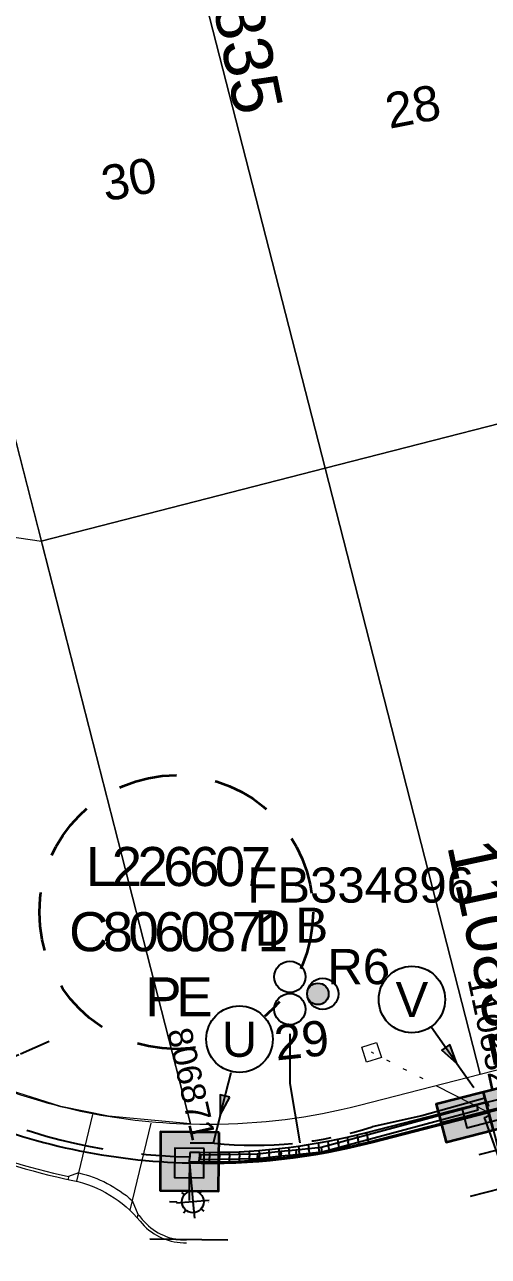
# Model space of a CAD drawing. Header units: metres. Extents: x 307635 to 308805, y 6256169 to 6257356.
# Drawn here: x 308222.3 to 308246, y 6256682.8 to 6256745.8 of the extents above; entities that cross this region are included whole.
import ezdxf
from ezdxf.enums import TextEntityAlignment as Align

# ---------------------------------------------------------------- set-up
doc = ezdxf.new("R2010")
doc.units = ezdxf.units.M
for name, pattern in [('Cable Exist UG', [7, 4, -1, 1, -1]), ('Dash', [5, 3, -2]), ('IE Trench LV', [6, 4, -2]), ('PHANTOM', [6.15, 3, -0.75, 0.3, -0.75, 0.3, -0.75, 0.3]), ('PHANTOMX2', [6.6, 3, -0.75, 0.2, -0.75, 0.2, -0.75, 0.2, -0.75])]:
    doc.linetypes.add(name, pattern=pattern)
doc.layers.get('0').update_dxf_attribs({"color": 6})
doc.layers.get('Defpoints').update_dxf_attribs({"color": 250})
doc.layers.add('_User Miscellaneous10', color=252, linetype='Continuous', lineweight=13, transparency=0.5)
for name, color, linetype, lineweight in [('_User_LV_Exist', 5, 'Continuous', 35), ('Cadastre Developer_SP_NEW', 92, 'Continuous', 15), ('Cadastre Land Parcels_SP_EXT', 118, 'Continuous', 15), ('Mains_LV_SL_EXT', 135, 'Continuous', 25), ('Services_SP_EXT', 42, 'PHANTOMX2', 20)]:
    doc.layers.add(name, color=color, linetype=linetype, lineweight=lineweight)
for name, color, linetype in [('Duct_SP_EXT', 30, 'Continuous'), ('Equip_SP_SL_EXT', 7, 'Continuous'), ('Mains_LV_New_T84', 2, 'Cable x'), ('Notes_SP_NEW', 51, 'Continuous'), ('Services_SP_NEW_UG', 2, 'Continuous'), ('SupportsUG_SP_LV_EXT', 7, 'Continuous'), ('SupportsUG_SP_LV_SL_EXT', 7, 'Continuous'), ('Trench_SP_NEW', 2, 'Continuous'), ('UG_Details_SP_MISC', 7, 'Continuous')]:
    doc.layers.add(name, color=color, linetype=linetype)
doc.styles.add('COLUMN_LABEL', font='arial.ttf', dxfattribs={"height": 2})
doc.styles.add('iecARIAL', font='arial.ttf', dxfattribs={"height": 2})
doc.styles.add('POLE_LABEL', font='arial.ttf', dxfattribs={"height": 2})
doc.styles.add('SL_LABEL', font='arial.ttf', dxfattribs={"height": 2})
doc.styles.get("Standard").update_dxf_attribs({"font": 'arial.ttf'})
doc.linetypes.add('Cable New UG', pattern='A,5.5,-0.01,["X",Standard,S=1.8,R=0,X=0,Y=-0.94],-1.7', length=7.21)
doc.linetypes.add('Cable x', pattern='A,4.5,-0.01,["X",Standard,S=1.25,R=0,X=0,Y=-0.65],-1.2', length=5.71)

# ---------------------------------------------------------------- blocks, each defined once
blk = doc.blocks.new('COLUMN_EXT')
blk.add_hatch(color=256).paths.add_polyline_path([(1.5, -1.5), (1.5, 1.5), (-1.5, 1.5), (-1.5, -1.5)])
blk.add_lwpolyline([(1.5, 1.5), (-1.5, 1.5), (-1.5, -1.5), (1.5, -1.5)], close=True)
at = {"layer": 'Defpoints', "flags": 128}
for points in [[(0, 0), (0, -2)], [(2, -4), (-2, -4)]]:
    blk.add_lwpolyline(points, dxfattribs=at)
at = {"flags": 9}
for tag, p in [('SUBURB', (-1.813, 1.8)), ('NOTES', (-1.813, 2)), ('STREETNAME', (-1.813, 1.6)), ('LOCATION', (-1.813, 1.4)), ('LEGEND', (-1.813, 1.2)), ('OWNED_BY', (-1.813, 0.6)), ('USAGE', (-1.813, 1)), ('STATE', (-1.813, 0.8)), ('COLUMN_TYPE', (-1.813, 0.4))]:
    blk.add_attdef(tag, text='', height=0.2, rotation=180, dxfattribs=at).set_placement(p, align=Align.MIDDLE_LEFT)
at = {"flags": 1}
blk.add_attdef('Z', (-1.813, 2.351), '', height=0.2, rotation=180, dxfattribs=at)
at = {"flags": 9}
for tag, style, p in [('STRUCTURE_PLANT_NUMBER', 'POLE_LABEL', (-1.813, -0.031)), ('STREET_CODE', 'COLUMN_LABEL', (-1.813, 0.2))]:
    blk.add_attdef(tag, text='', height=0.2, rotation=180, dxfattribs=dict(at, style=style)).set_placement(p, align=Align.MIDDLE_LEFT)
at = {"style": 'COLUMN_LABEL', "width": 0.9, "flags": 8}
blk.add_attdef('ASSET_NUM', text='', height=2, rotation=270, dxfattribs=at).set_placement((2, -4), align=Align.MIDDLE_LEFT)
blk = doc.blocks.new('PILLAR_EXT')
blk.add_hatch(color=256).paths.add_polyline_path([(2.5, -1), (2.5, 1), (-2.5, 1), (-2.5, -1)])
for p, q in [((0, -1), (0, 1)), ((2.5, 0), (-2.5, 0))]:
    blk.add_line(p, q)
at = {"ltscale": 10}
blk.add_line((-2.5, 0), (2.5, 0), dxfattribs=at)
blk.add_lwpolyline([(2.5, 1), (1.25, 1), (-1.25, 1), (-2.5, 1), (-2.5, -1), (2.5, -1)], close=True)
at = {"layer": 'Defpoints'}
for p, q in [((0, 0), (0, -2)), ((2, -4), (-2, -4))]:
    blk.add_line(p, q, dxfattribs=at)
for tag, p, flags in [('SUBURB', (0, 2), 1), ('STREETNAME', (0, 1.8), 9), ('PARENT', (0, 1.6), 9), ('NOTES', (0, 1.4), 9), ('SUPPORT_TYPE', (0, 0.6), 9), ('LOCATION', (0, 1.2), 9), ('LEGEND', (0, 1), 9), ('USAGE', (0, 0.8), 9), ('OWNED_BY', (0, 0.2), 9), ('STATE', (0, 0.4), 9)]:
    blk.add_attdef(tag, p, '', height=0.2, rotation=180, dxfattribs=dict(flags=flags))
at = {"width": 0.9, "flags": 8}
blk.add_attdef('ASSET_NUM', text='', height=2, rotation=270, dxfattribs=at).set_placement((2, -4), align=Align.MIDDLE_LEFT)
blk = doc.blocks.new('DUCT_EXT')
blk.add_circle((0, 0.8), 0.8)
at = {"flags": 1}
blk.add_attdef('Z', (0, 0), '', height=0.2, dxfattribs=at)
at = {"flags": 9}
for tag, p in [('DUCT_CODE', (0, 0)), ('XSECT_TYPE', (0, -0.2)), ('STATE', (0, -0.6)), ('FB_REFERENCE', (0, -0.4)), ('NOTES', (0, -0.8))]:
    blk.add_attdef(tag, text='', height=0.2, dxfattribs=at).set_placement(p, align=Align.MIDDLE_LEFT)
blk = doc.blocks.new('*U275')
at = {"flags": 9}
for tag, p in [('LRATECODE', (-7.4, 0)), ('LOUTREACHVOCAB', (-7.2, 0)), ('LOUTREACH', (-7, 0)), ('LANTNUMBER', (-6.6, 0)), ('LNEW', (-6.4, 0)), ('LMASTVOCAB', (-6.2, 0)), ('LMAST', (-6, 0)), ('LLAMPVOCAB', (-5.8, 0)), ('LLAMP', (-5.6, 0)), ('LEXIST', (-5.4, 0)), ('LCHARGE3PERCENT', (-5.2, 0)), ('LCHARGE3', (-5, 0)), ('LCHARGE2PERCENT', (-4.8, 0)), ('LCHARGE2', (-4.6, 0)), ('LCHARGE1PERCENT', (-4.4, 0)), ('LCHARGE1', (-4.2, 0)), ('LCATEGORY', (-4, 0)), ('LBRACKETVOCAB', (-3.8, 0)), ('LBRACKET', (-3.6, 0)), ('LKINGHEIGHT', (-3.4, 0)), ('CREPLACE', (-3.2, 0)), ('CREMOVE', (-3, 0)), ('CNUMBER', (-2.8, 0)), ('CNEW', (-2.6, 0)), ('CEXIST', (-2.4, 0)), ('USAGE', (-2.2, 0)), ('STATE', (-2, 0)), ('OWNED_BY', (-1.8, 0)), ('ORIENTATION', (-1.6, 0)), ('OPERATING_VOLTAGE', (-1.4, 0)), ('NO_PHASES', (-1.2, 0)), ('LANTERN_TYPE', (-1, 0)), ('LANTERN_PURPOSE', (-0.8, 0)), ('CONTROL_TYPE', (-0.6, 0)), ('CONSTRUCTED_VOLTAGE', (-0.4, 0))]:
    blk.add_attdef(tag, text='', height=0.001, rotation=270, dxfattribs=at).set_placement(p, align=Align.MIDDLE_LEFT)
at = {"style": 'SL_LABEL', "flags": 9}
blk.add_attdef('STREET_CODE', text='', height=0.001, rotation=270, dxfattribs=at).set_placement((0, 0), align=Align.MIDDLE_LEFT)
at = {"flags": 1}
blk.add_attdef('Z', (0, 0), '', height=0.001, rotation=270, dxfattribs=at)
at = {"width": 0.9}
blk.add_attdef('LNUMBER', text='', height=1, rotation=275.0147, dxfattribs=at).set_placement((-0.38, -7.06), align=Align.MIDDLE_LEFT)
at = {"flags": 9}
for tag, p in [('LREMOVE', (0, -7.6)), ('LREPLACE', (0, -7.8)), ('LTYPE', (0, -8)), ('LTYPEVOCAB', (0, -8.2)), ('LEGEND', (0, -8.4)), ('SUBURB', (0, -8.6)), ('STREETNAME', (0, -8.8)), ('LOCATION', (0, -9)), ('NOTES', (0, -9.2)), ('MAINTAINED_BY', (0, -9.86))]:
    blk.add_attdef(tag, text='', height=0.001, dxfattribs=at).set_placement(p, align=Align.MIDDLE_LEFT)
blk.add_attdef('OPERATED_BY', (0, -9.61), '', height=0.001, dxfattribs=at)
blk.add_wipeout([(0.5, -5.67), (-0.61, -5.13), (-1.33, -4.13), (-0.8, -3.02), (0.2, -2.3), (1.31, -2.84), (2.03, -3.84), (1.5, -4.95)])
for p, q in [((0, 0), (0.35, -3.98)), ((-0.8, -3.02), (-0.51, -3.26)), ((1.31, -2.84), (1.07, -3.12)), ((0.35, -3.98), (-1.33, -4.13)), ((-0.61, -5.13), (-0.37, -4.85)), ((2.03, -3.84), (0.35, -3.98)), ((0.35, -3.98), (0.5, -5.67)), ((1.5, -4.95), (1.21, -4.71))]:
    blk.add_line(p, q)
blk.add_circle((0.35, -3.98), 1.12)
blk = doc.blocks.new('CCP_EXT')
at = {"flags": 9}
for tag, p in [('OWNED_BY', (0, -1)), ('USAGE', (0, -1.2)), ('STATE', (0, -1.8)), ('LEGEND', (0, -1.4)), ('LIFE_SUPPORT', (0, -1.6)), ('NOTES', (0, -2))]:
    blk.add_attdef(tag, text='', height=0.2, dxfattribs=at).set_placement(p, align=Align.MIDDLE_LEFT)
blk.add_wipeout([(0, 0.566), (0.566, 0), (0, -0.566), (-0.566, 0)])
blk.add_lwpolyline([(-0.566, 0), (0, 0.566), (0.566, 0), (0, -0.566), (-0.566, 0)])
at = {"flags": 1}
blk.add_attdef('Z', (0, 0), '', height=0.2, dxfattribs=at)
at = {"flags": 9}
for tag, p in [('CCP_TYPE', (0, 0)), ('OPERATING_VOLTAGE', (0, -0.6)), ('CONSTRUCTED_VOLTAGE', (0, -0.2)), ('NO_PHASES', (0, -0.4)), ('ORIENTATION', (0, -0.8))]:
    blk.add_attdef(tag, text='', height=0.2, dxfattribs=at).set_placement(p, align=Align.MIDDLE_LEFT)
blk = doc.blocks.new('CABLE_LARGE_EXT')
h = blk.add_hatch(color=256)
edge = h.paths.add_edge_path()
edge.add_arc((0, 0.55), 0.55, 0, 360)
blk.add_circle((0, 0.55), 0.55)
at = {"flags": 1}
blk.add_attdef('Z', (0, 0), '', height=0.2, dxfattribs=at)
at = {"flags": 9}
for tag, p in [('COND_CODE', (0, 0)), ('XSECT_SIZE', (0, -0.6)), ('STATE', (0, -0.4)), ('FB_REFERENCE', (0, -0.2)), ('NOTES', (0, -0.8))]:
    blk.add_attdef(tag, text='', height=0.2, dxfattribs=at).set_placement(p, align=Align.MIDDLE_LEFT)
blk = doc.blocks.new('*U294')
h = blk.add_hatch(color=256)
h.dxf.hatch_style = 1
h.paths.add_polyline_path([(-0.495, -2.97), (-0.979, -2.847), (-0.982, -3.877)])
at = {"flags": 128}
blk.add_lwpolyline([(-0.495, -2.97), (-0.979, -2.847), (-0.982, -3.877), (-0.495, -2.97)], dxfattribs=at)
at = {"layer": 'Defpoints'}
blk.add_line((-0.982, -3.877), (-1.351, -5.332), dxfattribs=at)
blk.add_wipeout([(0, 1.75), (-0.021, 1.75), (-0.043, 1.749), (-0.064, 1.749), (-0.086, 1.748), (-0.107, 1.747), (-0.129, 1.745), (-0.15, 1.744), (-0.172, 1.742), (-0.193, 1.739), (-0.214, 1.737), (-0.236, 1.734), (-0.257, 1.731), (-0.278, 1.728), (-0.299, 1.724), (-0.32, 1.72), (-0.341, 1.716), (-0.362, 1.712), (-0.383, 1.707), (-0.404, 1.703), (-0.425, 1.698), (-0.446, 1.692), (-0.467, 1.687), (-0.487, 1.681), (-0.508, 1.675), (-0.529, 1.668), (-0.549, 1.662), (-0.569, 1.655), (-0.59, 1.648), (-0.61, 1.64), (-0.63, 1.633), (-0.65, 1.625), (-0.67, 1.617), (-0.689, 1.608), (-0.709, 1.6), (-0.729, 1.591), (-0.748, 1.582), (-0.768, 1.573), (-0.787, 1.563), (-0.806, 1.553), (-0.825, 1.543), (-0.844, 1.533), (-0.863, 1.523), (-0.881, 1.512), (-0.9, 1.501), (-0.918, 1.49), (-0.936, 1.478), (-0.954, 1.467), (-0.972, 1.455), (-0.99, 1.443), (-1.008, 1.431), (-1.025, 1.418), (-1.042, 1.406), (-1.06, 1.393), (-1.077, 1.38), (-1.094, 1.366), (-1.11, 1.353), (-1.127, 1.339), (-1.143, 1.325), (-1.159, 1.311), (-1.175, 1.297), (-1.191, 1.282), (-1.207, 1.267), (-1.222, 1.253), (-1.237, 1.237), (-1.253, 1.222), (-1.267, 1.207), (-1.282, 1.191), (-1.297, 1.175), (-1.311, 1.159), (-1.325, 1.143), (-1.339, 1.127), (-1.353, 1.11), (-1.366, 1.094), (-1.38, 1.077), (-1.393, 1.06), (-1.406, 1.042), (-1.418, 1.025), (-1.431, 1.008), (-1.443, 0.99), (-1.455, 0.972), (-1.467, 0.954), (-1.478, 0.936), (-1.49, 0.918), (-1.501, 0.9), (-1.512, 0.881), (-1.523, 0.863), (-1.533, 0.844), (-1.543, 0.825), (-1.553, 0.806), (-1.563, 0.787), (-1.573, 0.768), (-1.582, 0.748), (-1.591, 0.729), (-1.6, 0.709), (-1.608, 0.689), (-1.617, 0.67), (-1.625, 0.65), (-1.633, 0.63), (-1.64, 0.61), (-1.648, 0.59), (-1.655, 0.569), (-1.662, 0.549), (-1.668, 0.529), (-1.675, 0.508), (-1.681, 0.487), (-1.687, 0.467), (-1.692, 0.446), (-1.698, 0.425), (-1.703, 0.404), (-1.707, 0.383), (-1.712, 0.362), (-1.716, 0.341), (-1.72, 0.32), (-1.724, 0.299), (-1.728, 0.278), (-1.731, 0.257), (-1.734, 0.236), (-1.737, 0.214), (-1.739, 0.193), (-1.742, 0.172), (-1.744, 0.15), (-1.745, 0.129), (-1.747, 0.107), (-1.748, 0.086), (-1.749, 0.064), (-1.749, 0.043), (-1.75, 0.021), (-1.75, 0), (-1.75, -0.021), (-1.749, -0.043), (-1.749, -0.064), (-1.748, -0.086), (-1.747, -0.107), (-1.745, -0.129), (-1.744, -0.15), (-1.742, -0.172), (-1.739, -0.193), (-1.737, -0.214), (-1.734, -0.236), (-1.731, -0.257), (-1.728, -0.278), (-1.724, -0.299), (-1.72, -0.32), (-1.716, -0.341), (-1.712, -0.362), (-1.707, -0.383), (-1.703, -0.404), (-1.698, -0.425), (-1.692, -0.446), (-1.687, -0.467), (-1.681, -0.487), (-1.675, -0.508), (-1.668, -0.529), (-1.662, -0.549), (-1.655, -0.569), (-1.648, -0.59), (-1.64, -0.61), (-1.633, -0.63), (-1.625, -0.65), (-1.617, -0.67), (-1.608, -0.689), (-1.6, -0.709), (-1.591, -0.729), (-1.582, -0.748), (-1.573, -0.768), (-1.563, -0.787), (-1.553, -0.806), (-1.543, -0.825), (-1.533, -0.844), (-1.523, -0.863), (-1.512, -0.881), (-1.501, -0.9), (-1.49, -0.918), (-1.478, -0.936), (-1.467, -0.954), (-1.455, -0.972), (-1.443, -0.99), (-1.431, -1.008), (-1.418, -1.025), (-1.406, -1.042), (-1.393, -1.06), (-1.38, -1.077), (-1.366, -1.094), (-1.353, -1.11), (-1.339, -1.127), (-1.325, -1.143), (-1.311, -1.159), (-1.297, -1.175), (-1.282, -1.191), (-1.267, -1.207), (-1.253, -1.222), (-1.237, -1.237), (-1.222, -1.253), (-1.207, -1.267), (-1.191, -1.282), (-1.175, -1.297), (-1.159, -1.311), (-1.143, -1.325), (-1.127, -1.339), (-1.11, -1.353), (-1.094, -1.366), (-1.077, -1.38), (-1.06, -1.393), (-1.042, -1.406), (-1.025, -1.418), (-1.008, -1.431), (-0.99, -1.443), (-0.972, -1.455), (-0.954, -1.467), (-0.936, -1.478), (-0.918, -1.49), (-0.9, -1.501), (-0.881, -1.512), (-0.863, -1.523), (-0.844, -1.533), (-0.825, -1.543), (-0.806, -1.553), (-0.787, -1.563), (-0.768, -1.573), (-0.748, -1.582), (-0.729, -1.591), (-0.709, -1.6), (-0.689, -1.608), (-0.67, -1.617), (-0.65, -1.625), (-0.63, -1.633), (-0.61, -1.64), (-0.59, -1.648), (-0.569, -1.655), (-0.549, -1.662), (-0.529, -1.668), (-0.508, -1.675), (-0.487, -1.681), (-0.467, -1.687), (-0.446, -1.692), (-0.425, -1.698), (-0.404, -1.703), (-0.383, -1.707), (-0.362, -1.712), (-0.341, -1.716), (-0.32, -1.72), (-0.299, -1.724), (-0.278, -1.728), (-0.257, -1.731), (-0.236, -1.734), (-0.214, -1.737), (-0.193, -1.739), (-0.172, -1.742), (-0.15, -1.744), (-0.129, -1.745), (-0.107, -1.747), (-0.086, -1.748), (-0.064, -1.749), (-0.043, -1.749), (-0.021, -1.75), (0, -1.75), (0.021, -1.75), (0.043, -1.749), (0.064, -1.749), (0.086, -1.748), (0.107, -1.747), (0.129, -1.745), (0.15, -1.744), (0.172, -1.742), (0.193, -1.739), (0.214, -1.737), (0.236, -1.734), (0.257, -1.731), (0.278, -1.728), (0.299, -1.724), (0.32, -1.72), (0.341, -1.716), (0.362, -1.712), (0.383, -1.707), (0.404, -1.703), (0.425, -1.698), (0.446, -1.692), (0.467, -1.687), (0.487, -1.681), (0.508, -1.675), (0.529, -1.668), (0.549, -1.662), (0.569, -1.655), (0.59, -1.648), (0.61, -1.64), (0.63, -1.633), (0.65, -1.625), (0.67, -1.617), (0.689, -1.608), (0.709, -1.6), (0.729, -1.591), (0.748, -1.582), (0.768, -1.573), (0.787, -1.563), (0.806, -1.553), (0.825, -1.543), (0.844, -1.533), (0.863, -1.523), (0.881, -1.512), (0.9, -1.501), (0.918, -1.49), (0.936, -1.478), (0.954, -1.467), (0.972, -1.455), (0.99, -1.443), (1.008, -1.431), (1.025, -1.418), (1.042, -1.406), (1.06, -1.393), (1.077, -1.38), (1.094, -1.366), (1.11, -1.353), (1.127, -1.339), (1.143, -1.325), (1.159, -1.311), (1.175, -1.297), (1.191, -1.282), (1.207, -1.267), (1.222, -1.253), (1.237, -1.237), (1.253, -1.222), (1.267, -1.207), (1.282, -1.191), (1.297, -1.175), (1.311, -1.159), (1.325, -1.143), (1.339, -1.127), (1.353, -1.11), (1.366, -1.094), (1.38, -1.077), (1.393, -1.06), (1.406, -1.042), (1.418, -1.025), (1.431, -1.008), (1.443, -0.99), (1.455, -0.972), (1.467, -0.954), (1.478, -0.936), (1.49, -0.918), (1.501, -0.9), (1.512, -0.881), (1.523, -0.863), (1.533, -0.844), (1.543, -0.825), (1.553, -0.806), (1.563, -0.787), (1.573, -0.768), (1.582, -0.748), (1.591, -0.729), (1.6, -0.709), (1.608, -0.689), (1.617, -0.67), (1.625, -0.65), (1.633, -0.63), (1.64, -0.61), (1.648, -0.59), (1.655, -0.569), (1.662, -0.549), (1.668, -0.529), (1.675, -0.508), (1.681, -0.487), (1.687, -0.467), (1.692, -0.446), (1.698, -0.425), (1.703, -0.404), (1.707, -0.383), (1.712, -0.362), (1.716, -0.341), (1.72, -0.32), (1.724, -0.299), (1.728, -0.278), (1.731, -0.257), (1.734, -0.236), (1.737, -0.214), (1.739, -0.193), (1.742, -0.172), (1.744, -0.15), (1.745, -0.129), (1.747, -0.107), (1.748, -0.086), (1.749, -0.064), (1.749, -0.043), (1.75, -0.021), (1.75, 0), (1.75, 0.021), (1.749, 0.043), (1.749, 0.064), (1.748, 0.086), (1.747, 0.107), (1.745, 0.129), (1.744, 0.15), (1.742, 0.172), (1.739, 0.193), (1.737, 0.214), (1.734, 0.236), (1.731, 0.257), (1.728, 0.278), (1.724, 0.299), (1.72, 0.32), (1.716, 0.341), (1.712, 0.362), (1.707, 0.383), (1.703, 0.404), (1.698, 0.425), (1.692, 0.446), (1.687, 0.467), (1.681, 0.487), (1.675, 0.508), (1.668, 0.529), (1.662, 0.549), (1.655, 0.569), (1.648, 0.59), (1.64, 0.61), (1.633, 0.63), (1.625, 0.65), (1.617, 0.67), (1.608, 0.689), (1.6, 0.709), (1.591, 0.729), (1.582, 0.748), (1.573, 0.768), (1.563, 0.787), (1.553, 0.806), (1.543, 0.825), (1.533, 0.844), (1.523, 0.863), (1.512, 0.881), (1.501, 0.9), (1.49, 0.918), (1.478, 0.936), (1.467, 0.954), (1.455, 0.972), (1.443, 0.99), (1.431, 1.008), (1.418, 1.025), (1.406, 1.042), (1.393, 1.06), (1.38, 1.077), (1.366, 1.094), (1.353, 1.11), (1.339, 1.127), (1.325, 1.143), (1.311, 1.159), (1.297, 1.175), (1.282, 1.191), (1.267, 1.207), (1.253, 1.222), (1.237, 1.237), (1.222, 1.253), (1.207, 1.267), (1.191, 1.282), (1.175, 1.297), (1.159, 1.311), (1.143, 1.325), (1.127, 1.339), (1.11, 1.353), (1.094, 1.366), (1.077, 1.38), (1.06, 1.393), (1.042, 1.406), (1.025, 1.418), (1.008, 1.431), (0.99, 1.443), (0.972, 1.455), (0.954, 1.467), (0.936, 1.478), (0.918, 1.49), (0.9, 1.501), (0.881, 1.512), (0.863, 1.523), (0.844, 1.533), (0.825, 1.543), (0.806, 1.553), (0.787, 1.563), (0.768, 1.573), (0.748, 1.582), (0.729, 1.591), (0.709, 1.6), (0.689, 1.608), (0.67, 1.617), (0.65, 1.625), (0.63, 1.633), (0.61, 1.64), (0.59, 1.648), (0.569, 1.655), (0.549, 1.662), (0.529, 1.668), (0.508, 1.675), (0.487, 1.681), (0.467, 1.687), (0.446, 1.692), (0.425, 1.698), (0.404, 1.703), (0.383, 1.707), (0.362, 1.712), (0.341, 1.716), (0.32, 1.72), (0.299, 1.724), (0.278, 1.728), (0.257, 1.731), (0.236, 1.734), (0.214, 1.737), (0.193, 1.739), (0.172, 1.742), (0.15, 1.744), (0.129, 1.745), (0.107, 1.747), (0.086, 1.748), (0.064, 1.749), (0.043, 1.749), (0.021, 1.75)])
blk.add_line((-0.982, -3.877), (-0.43, -1.696))
blk.add_circle((0, 0), 1.7)
at = {"width": 0.9}
blk.add_attdef('CODE', text='', height=1.8, dxfattribs=at).set_placement((0, 0), align=Align.MIDDLE_CENTER)
at = {"flags": 1}
blk.add_attdef('Z', (0, 0), '', height=0.2, dxfattribs=at)
blk = doc.blocks.new('*U295')
h = blk.add_hatch(color=256)
h.dxf.hatch_style = 1
h.paths.add_polyline_path([(1.933, -2.308), (1.524, -2.596), (2.305, -3.269)])
at = {"flags": 128}
blk.add_lwpolyline([(1.933, -2.308), (1.524, -2.596), (2.305, -3.269), (1.933, -2.308)], dxfattribs=at)
at = {"layer": 'Defpoints'}
blk.add_line((2.305, -3.269), (3.169, -4.495), dxfattribs=at)
blk.add_wipeout([(0, 1.75), (-0.021, 1.75), (-0.043, 1.749), (-0.064, 1.749), (-0.086, 1.748), (-0.107, 1.747), (-0.129, 1.745), (-0.15, 1.744), (-0.172, 1.742), (-0.193, 1.739), (-0.214, 1.737), (-0.236, 1.734), (-0.257, 1.731), (-0.278, 1.728), (-0.299, 1.724), (-0.32, 1.72), (-0.341, 1.716), (-0.362, 1.712), (-0.383, 1.707), (-0.404, 1.703), (-0.425, 1.698), (-0.446, 1.692), (-0.467, 1.687), (-0.487, 1.681), (-0.508, 1.675), (-0.529, 1.668), (-0.549, 1.662), (-0.569, 1.655), (-0.59, 1.648), (-0.61, 1.64), (-0.63, 1.633), (-0.65, 1.625), (-0.67, 1.617), (-0.689, 1.608), (-0.709, 1.6), (-0.729, 1.591), (-0.748, 1.582), (-0.768, 1.573), (-0.787, 1.563), (-0.806, 1.553), (-0.825, 1.543), (-0.844, 1.533), (-0.863, 1.523), (-0.881, 1.512), (-0.9, 1.501), (-0.918, 1.49), (-0.936, 1.478), (-0.954, 1.467), (-0.972, 1.455), (-0.99, 1.443), (-1.008, 1.431), (-1.025, 1.418), (-1.042, 1.406), (-1.06, 1.393), (-1.077, 1.38), (-1.094, 1.366), (-1.11, 1.353), (-1.127, 1.339), (-1.143, 1.325), (-1.159, 1.311), (-1.175, 1.297), (-1.191, 1.282), (-1.207, 1.267), (-1.222, 1.253), (-1.237, 1.237), (-1.253, 1.222), (-1.267, 1.207), (-1.282, 1.191), (-1.297, 1.175), (-1.311, 1.159), (-1.325, 1.143), (-1.339, 1.127), (-1.353, 1.11), (-1.366, 1.094), (-1.38, 1.077), (-1.393, 1.06), (-1.406, 1.042), (-1.418, 1.025), (-1.431, 1.008), (-1.443, 0.99), (-1.455, 0.972), (-1.467, 0.954), (-1.478, 0.936), (-1.49, 0.918), (-1.501, 0.9), (-1.512, 0.881), (-1.523, 0.863), (-1.533, 0.844), (-1.543, 0.825), (-1.553, 0.806), (-1.563, 0.787), (-1.573, 0.768), (-1.582, 0.748), (-1.591, 0.729), (-1.6, 0.709), (-1.608, 0.689), (-1.617, 0.67), (-1.625, 0.65), (-1.633, 0.63), (-1.64, 0.61), (-1.648, 0.59), (-1.655, 0.569), (-1.662, 0.549), (-1.668, 0.529), (-1.675, 0.508), (-1.681, 0.487), (-1.687, 0.467), (-1.692, 0.446), (-1.698, 0.425), (-1.703, 0.404), (-1.707, 0.383), (-1.712, 0.362), (-1.716, 0.341), (-1.72, 0.32), (-1.724, 0.299), (-1.728, 0.278), (-1.731, 0.257), (-1.734, 0.236), (-1.737, 0.214), (-1.739, 0.193), (-1.742, 0.172), (-1.744, 0.15), (-1.745, 0.129), (-1.747, 0.107), (-1.748, 0.086), (-1.749, 0.064), (-1.749, 0.043), (-1.75, 0.021), (-1.75, 0), (-1.75, -0.021), (-1.749, -0.043), (-1.749, -0.064), (-1.748, -0.086), (-1.747, -0.107), (-1.745, -0.129), (-1.744, -0.15), (-1.742, -0.172), (-1.739, -0.193), (-1.737, -0.214), (-1.734, -0.236), (-1.731, -0.257), (-1.728, -0.278), (-1.724, -0.299), (-1.72, -0.32), (-1.716, -0.341), (-1.712, -0.362), (-1.707, -0.383), (-1.703, -0.404), (-1.698, -0.425), (-1.692, -0.446), (-1.687, -0.467), (-1.681, -0.487), (-1.675, -0.508), (-1.668, -0.529), (-1.662, -0.549), (-1.655, -0.569), (-1.648, -0.59), (-1.64, -0.61), (-1.633, -0.63), (-1.625, -0.65), (-1.617, -0.67), (-1.608, -0.689), (-1.6, -0.709), (-1.591, -0.729), (-1.582, -0.748), (-1.573, -0.768), (-1.563, -0.787), (-1.553, -0.806), (-1.543, -0.825), (-1.533, -0.844), (-1.523, -0.863), (-1.512, -0.881), (-1.501, -0.9), (-1.49, -0.918), (-1.478, -0.936), (-1.467, -0.954), (-1.455, -0.972), (-1.443, -0.99), (-1.431, -1.008), (-1.418, -1.025), (-1.406, -1.042), (-1.393, -1.06), (-1.38, -1.077), (-1.366, -1.094), (-1.353, -1.11), (-1.339, -1.127), (-1.325, -1.143), (-1.311, -1.159), (-1.297, -1.175), (-1.282, -1.191), (-1.267, -1.207), (-1.253, -1.222), (-1.237, -1.237), (-1.222, -1.253), (-1.207, -1.267), (-1.191, -1.282), (-1.175, -1.297), (-1.159, -1.311), (-1.143, -1.325), (-1.127, -1.339), (-1.11, -1.353), (-1.094, -1.366), (-1.077, -1.38), (-1.06, -1.393), (-1.042, -1.406), (-1.025, -1.418), (-1.008, -1.431), (-0.99, -1.443), (-0.972, -1.455), (-0.954, -1.467), (-0.936, -1.478), (-0.918, -1.49), (-0.9, -1.501), (-0.881, -1.512), (-0.863, -1.523), (-0.844, -1.533), (-0.825, -1.543), (-0.806, -1.553), (-0.787, -1.563), (-0.768, -1.573), (-0.748, -1.582), (-0.729, -1.591), (-0.709, -1.6), (-0.689, -1.608), (-0.67, -1.617), (-0.65, -1.625), (-0.63, -1.633), (-0.61, -1.64), (-0.59, -1.648), (-0.569, -1.655), (-0.549, -1.662), (-0.529, -1.668), (-0.508, -1.675), (-0.487, -1.681), (-0.467, -1.687), (-0.446, -1.692), (-0.425, -1.698), (-0.404, -1.703), (-0.383, -1.707), (-0.362, -1.712), (-0.341, -1.716), (-0.32, -1.72), (-0.299, -1.724), (-0.278, -1.728), (-0.257, -1.731), (-0.236, -1.734), (-0.214, -1.737), (-0.193, -1.739), (-0.172, -1.742), (-0.15, -1.744), (-0.129, -1.745), (-0.107, -1.747), (-0.086, -1.748), (-0.064, -1.749), (-0.043, -1.749), (-0.021, -1.75), (0, -1.75), (0.021, -1.75), (0.043, -1.749), (0.064, -1.749), (0.086, -1.748), (0.107, -1.747), (0.129, -1.745), (0.15, -1.744), (0.172, -1.742), (0.193, -1.739), (0.214, -1.737), (0.236, -1.734), (0.257, -1.731), (0.278, -1.728), (0.299, -1.724), (0.32, -1.72), (0.341, -1.716), (0.362, -1.712), (0.383, -1.707), (0.404, -1.703), (0.425, -1.698), (0.446, -1.692), (0.467, -1.687), (0.487, -1.681), (0.508, -1.675), (0.529, -1.668), (0.549, -1.662), (0.569, -1.655), (0.59, -1.648), (0.61, -1.64), (0.63, -1.633), (0.65, -1.625), (0.67, -1.617), (0.689, -1.608), (0.709, -1.6), (0.729, -1.591), (0.748, -1.582), (0.768, -1.573), (0.787, -1.563), (0.806, -1.553), (0.825, -1.543), (0.844, -1.533), (0.863, -1.523), (0.881, -1.512), (0.9, -1.501), (0.918, -1.49), (0.936, -1.478), (0.954, -1.467), (0.972, -1.455), (0.99, -1.443), (1.008, -1.431), (1.025, -1.418), (1.042, -1.406), (1.06, -1.393), (1.077, -1.38), (1.094, -1.366), (1.11, -1.353), (1.127, -1.339), (1.143, -1.325), (1.159, -1.311), (1.175, -1.297), (1.191, -1.282), (1.207, -1.267), (1.222, -1.253), (1.237, -1.237), (1.253, -1.222), (1.267, -1.207), (1.282, -1.191), (1.297, -1.175), (1.311, -1.159), (1.325, -1.143), (1.339, -1.127), (1.353, -1.11), (1.366, -1.094), (1.38, -1.077), (1.393, -1.06), (1.406, -1.042), (1.418, -1.025), (1.431, -1.008), (1.443, -0.99), (1.455, -0.972), (1.467, -0.954), (1.478, -0.936), (1.49, -0.918), (1.501, -0.9), (1.512, -0.881), (1.523, -0.863), (1.533, -0.844), (1.543, -0.825), (1.553, -0.806), (1.563, -0.787), (1.573, -0.768), (1.582, -0.748), (1.591, -0.729), (1.6, -0.709), (1.608, -0.689), (1.617, -0.67), (1.625, -0.65), (1.633, -0.63), (1.64, -0.61), (1.648, -0.59), (1.655, -0.569), (1.662, -0.549), (1.668, -0.529), (1.675, -0.508), (1.681, -0.487), (1.687, -0.467), (1.692, -0.446), (1.698, -0.425), (1.703, -0.404), (1.707, -0.383), (1.712, -0.362), (1.716, -0.341), (1.72, -0.32), (1.724, -0.299), (1.728, -0.278), (1.731, -0.257), (1.734, -0.236), (1.737, -0.214), (1.739, -0.193), (1.742, -0.172), (1.744, -0.15), (1.745, -0.129), (1.747, -0.107), (1.748, -0.086), (1.749, -0.064), (1.749, -0.043), (1.75, -0.021), (1.75, 0), (1.75, 0.021), (1.749, 0.043), (1.749, 0.064), (1.748, 0.086), (1.747, 0.107), (1.745, 0.129), (1.744, 0.15), (1.742, 0.172), (1.739, 0.193), (1.737, 0.214), (1.734, 0.236), (1.731, 0.257), (1.728, 0.278), (1.724, 0.299), (1.72, 0.32), (1.716, 0.341), (1.712, 0.362), (1.707, 0.383), (1.703, 0.404), (1.698, 0.425), (1.692, 0.446), (1.687, 0.467), (1.681, 0.487), (1.675, 0.508), (1.668, 0.529), (1.662, 0.549), (1.655, 0.569), (1.648, 0.59), (1.64, 0.61), (1.633, 0.63), (1.625, 0.65), (1.617, 0.67), (1.608, 0.689), (1.6, 0.709), (1.591, 0.729), (1.582, 0.748), (1.573, 0.768), (1.563, 0.787), (1.553, 0.806), (1.543, 0.825), (1.533, 0.844), (1.523, 0.863), (1.512, 0.881), (1.501, 0.9), (1.49, 0.918), (1.478, 0.936), (1.467, 0.954), (1.455, 0.972), (1.443, 0.99), (1.431, 1.008), (1.418, 1.025), (1.406, 1.042), (1.393, 1.06), (1.38, 1.077), (1.366, 1.094), (1.353, 1.11), (1.339, 1.127), (1.325, 1.143), (1.311, 1.159), (1.297, 1.175), (1.282, 1.191), (1.267, 1.207), (1.253, 1.222), (1.237, 1.237), (1.222, 1.253), (1.207, 1.267), (1.191, 1.282), (1.175, 1.297), (1.159, 1.311), (1.143, 1.325), (1.127, 1.339), (1.11, 1.353), (1.094, 1.366), (1.077, 1.38), (1.06, 1.393), (1.042, 1.406), (1.025, 1.418), (1.008, 1.431), (0.99, 1.443), (0.972, 1.455), (0.954, 1.467), (0.936, 1.478), (0.918, 1.49), (0.9, 1.501), (0.881, 1.512), (0.863, 1.523), (0.844, 1.533), (0.825, 1.543), (0.806, 1.553), (0.787, 1.563), (0.768, 1.573), (0.748, 1.582), (0.729, 1.591), (0.709, 1.6), (0.689, 1.608), (0.67, 1.617), (0.65, 1.625), (0.63, 1.633), (0.61, 1.64), (0.59, 1.648), (0.569, 1.655), (0.549, 1.662), (0.529, 1.668), (0.508, 1.675), (0.487, 1.681), (0.467, 1.687), (0.446, 1.692), (0.425, 1.698), (0.404, 1.703), (0.383, 1.707), (0.362, 1.712), (0.341, 1.716), (0.32, 1.72), (0.299, 1.724), (0.278, 1.728), (0.257, 1.731), (0.236, 1.734), (0.214, 1.737), (0.193, 1.739), (0.172, 1.742), (0.15, 1.744), (0.129, 1.745), (0.107, 1.747), (0.086, 1.748), (0.064, 1.749), (0.043, 1.749), (0.021, 1.75)])
blk.add_line((2.305, -3.269), (1.008, -1.43))
blk.add_circle((0, 0), 1.7)
at = {"width": 0.9}
blk.add_attdef('CODE', text='', height=1.8, dxfattribs=at).set_placement((0, 0), align=Align.MIDDLE_CENTER)
at = {"flags": 1}
blk.add_attdef('Z', (0, 0), '', height=0.2, dxfattribs=at)

msp = doc.modelspace()

# ---------------------------------------------------------------- linework, layer by layer
at = {"layer": '_User Miscellaneous10'}
for points in [[(308207.924, 6256693.241), (308218.411, 6256688.835, 0.046687), (308224.518, 6256686.917, 0.046687)], [(308225.028, 6256687.113, -0.121535), (308227.771, 6256685.692, -0.121535)]]:
    msp.add_lwpolyline(points, format="xyb", dxfattribs=at)
for points in [[(308225.743, 6256690.085), (308225.028, 6256687.113)], [(308228.724, 6256689.649), (308227.771, 6256685.692)], [(308225.028, 6256687.113), (308224.518, 6256686.917)], [(308225.028, 6256687.113), (308224.923, 6256686.676)], [(308224.518, 6256686.917), (308224.485, 6256686.781)], [(308227.771, 6256685.692), (308227.651, 6256685.192)], [(308227.771, 6256685.692), (308228.064, 6256684.985)], [(308228.064, 6256684.985), (308228.022, 6256684.808)]]:
    msp.add_lwpolyline(points, dxfattribs=at)
at = {"layer": '_User_LV_Exist', "linetype": 'Dash'}
msp.add_circle((308230.02, 6256700.44), 7, dxfattribs=at)
at = {"layer": 'Cadastre Developer_SP_NEW', "flags": 128}
msp.add_lwpolyline([(308230.749, 6256689.611), (308226.551, 6256689.998), (308224.11, 6256690.504), (308220.78, 6256691.55), (308218.186, 6256692.618), (308216.326, 6256693.398), (308213.658, 6256694.517), (308208.103, 6256696.848), (308188.478, 6256705.079), (308186.151, 6256709.207), (308187.828, 6256720.519), (308191.312, 6256744.035), (308194.744, 6256746.783), (308198.274, 6256746.821), (308201.918, 6256747.197), (308204.383, 6256747.651), (308209.081, 6256748.828), (308215.176, 6256750.388), (308230.751, 6256689.611)], dxfattribs=at)
msp.add_lwpolyline([(308205.534, 6256747.92), (308215.176, 6256750.388), (308223.12, 6256719.39), (308212.095, 6256721.024)], close=True, dxfattribs=at)
msp.add_lwpolyline([(308205.223, 6256698.056), (308219.729, 6256691.971, 0.095008), (308230.751, 6256689.611), (308223.12, 6256719.391), (308212.095, 6256721.024)], format="xyb", close=True, dxfattribs=at)
at = {"layer": 'Cadastre Land Parcels_SP_EXT', "linetype": 'Continuous'}
for points in [[(308252.159, 6256726.864), (308244.217, 6256757.856), (308229.694, 6256754.135), (308237.634, 6256723.143), (308252.159, 6256726.864)], [(308237.634, 6256723.143), (308229.694, 6256754.135), (308215.17, 6256750.415), (308223.112, 6256719.422), (308237.634, 6256723.143)], [(308260.098, 6256695.868), (308252.159, 6256726.864), (308237.634, 6256723.143), (308245.574, 6256692.147), (308260.098, 6256695.868)], [(308232.689, 6256689.611), (308233.173, 6256689.631), (308233.657, 6256689.656), (308234.141, 6256689.691), (308234.625, 6256689.733), (308235.106, 6256689.782), (308235.588, 6256689.838), (308236.069, 6256689.904), (308236.549, 6256689.975), (308237.027, 6256690.055), (308237.504, 6256690.141), (308237.98, 6256690.237), (308238.455, 6256690.339), (308238.927, 6256690.448), (308239.397, 6256690.565), (308245.574, 6256692.147), (308237.634, 6256723.143), (308223.112, 6256719.422), (308230.749, 6256689.611), (308231.234, 6256689.6), (308231.718, 6256689.595), (308232.204, 6256689.6), (308232.689, 6256689.611)]]:
    msp.add_lwpolyline(points, close=True, dxfattribs=at)
at = {"layer": 'Duct_SP_EXT'}
for p, q in [((308245.937, 6256690.732), (308239.754, 6256689.149)), ((308246.056, 6256690.267), (308239.872, 6256688.683)), ((308245.937, 6256690.732), (308245.996, 6256690.5)), ((308238.773, 6256688.914), (308238.277, 6256688.807)), ((308239.267, 6256689.028), (308238.773, 6256688.914)), ((308238.773, 6256688.914), (308238.825, 6256688.679)), ((308239.754, 6256689.149), (308239.267, 6256689.028)), ((308239.267, 6256689.028), (308239.323, 6256688.794)), ((308239.754, 6256689.149), (308239.813, 6256688.916)), ((308239.872, 6256688.683), (308239.813, 6256688.916)), ((308234.256, 6256688.235), (308233.748, 6256688.199)), ((308234.762, 6256688.279), (308234.256, 6256688.235)), ((308234.256, 6256688.235), (308234.275, 6256687.996)), ((308235.266, 6256688.331), (308234.762, 6256688.279)), ((308234.762, 6256688.279), (308234.785, 6256688.04)), ((308235.772, 6256688.39), (308235.266, 6256688.331)), ((308235.266, 6256688.331), (308235.292, 6256688.092)), ((308236.275, 6256688.458), (308235.772, 6256688.39)), ((308235.772, 6256688.39), (308235.802, 6256688.152)), ((308236.778, 6256688.533), (308236.275, 6256688.458)), ((308236.275, 6256688.458), (308236.309, 6256688.221)), ((308237.278, 6256688.617), (308236.778, 6256688.533)), ((308236.778, 6256688.533), (308236.815, 6256688.296)), ((308236.853, 6256688.059), (308236.815, 6256688.296)), ((308237.777, 6256688.707), (308237.278, 6256688.617)), ((308237.278, 6256688.617), (308237.319, 6256688.381)), ((308237.36, 6256688.144), (308237.319, 6256688.381)), ((308237.866, 6256688.236), (308237.36, 6256688.144)), ((308238.277, 6256688.807), (308237.777, 6256688.707)), ((308237.777, 6256688.707), (308237.821, 6256688.471)), ((308237.866, 6256688.236), (308237.821, 6256688.471)), ((308238.374, 6256688.337), (308237.866, 6256688.236)), ((308238.277, 6256688.807), (308238.325, 6256688.572)), ((308238.374, 6256688.337), (308238.325, 6256688.572)), ((308238.877, 6256688.445), (308238.374, 6256688.337)), ((308238.877, 6256688.445), (308238.825, 6256688.679)), ((308239.379, 6256688.561), (308238.877, 6256688.445)), ((308239.379, 6256688.561), (308239.323, 6256688.794)), ((308239.872, 6256688.683), (308239.379, 6256688.561)), ((308231.211, 6256688.14), (308230.715, 6256688.151)), ((308231.719, 6256688.135), (308231.211, 6256688.14)), ((308232.227, 6256688.14), (308231.719, 6256688.135)), ((308232.735, 6256688.152), (308232.227, 6256688.14)), ((308232.227, 6256688.14), (308232.231, 6256687.9)), ((308232.235, 6256687.66), (308232.231, 6256687.9)), ((308232.75, 6256687.672), (308232.235, 6256687.66)), ((308233.242, 6256688.172), (308232.735, 6256688.152)), ((308232.735, 6256688.152), (308232.742, 6256687.912)), ((308232.75, 6256687.672), (308232.742, 6256687.912)), ((308233.264, 6256687.693), (308232.75, 6256687.672)), ((308233.748, 6256688.199), (308233.242, 6256688.172)), ((308233.242, 6256688.172), (308233.253, 6256687.932)), ((308233.264, 6256687.693), (308233.253, 6256687.932)), ((308233.777, 6256687.72), (308233.264, 6256687.693)), ((308233.748, 6256688.199), (308233.763, 6256687.959)), ((308233.777, 6256687.72), (308233.763, 6256687.959)), ((308234.293, 6256687.757), (308233.777, 6256687.72)), ((308234.293, 6256687.757), (308234.275, 6256687.996)), ((308234.807, 6256687.801), (308234.293, 6256687.757)), ((308234.807, 6256687.801), (308234.785, 6256688.04)), ((308235.318, 6256687.854), (308234.807, 6256687.801)), ((308235.318, 6256687.854), (308235.292, 6256688.092)), ((308235.832, 6256687.914), (308235.318, 6256687.854)), ((308235.832, 6256687.914), (308235.802, 6256688.152)), ((308236.343, 6256687.983), (308235.832, 6256687.914)), ((308236.343, 6256687.983), (308236.309, 6256688.221)), ((308236.853, 6256688.059), (308236.343, 6256687.983)), ((308237.36, 6256688.144), (308236.853, 6256688.059))]:
    msp.add_line(p, q, dxfattribs=at)
msp.add_lwpolyline([(308235.831, 6256694.224), (308235.831, 6256691.67), (308236.34, 6256688.64)], dxfattribs=at)
at = {"layer": 'Mains_LV_SL_EXT', "linetype": 'Cable Exist UG'}
msp.add_lwpolyline([(308245.805, 6256690.924), (308242.58, 6256690.015), (308242.58, 6256690.015), (308240.041, 6256689.455), (308240.041, 6256689.455, -0.104138), (308231.971, 6256688.626), (308231.971, 6256688.626), (308230.729, 6256688.617)], format="xyb", dxfattribs=at)
at = {"layer": 'Services_SP_NEW_UG', "linetype": 'PHANTOM', "flags": 128}
msp.add_lwpolyline([(308204.45, 6256696.212), (308209.137, 6256695.714), (308218.663, 6256691.712), (308223.52, 6256693.835)], dxfattribs=at)
at = {"layer": 'UG_Details_SP_MISC'}
for p, q in [((308245.404, 6256690.545), (308237.438, 6256688.403)), ((308245.466, 6256690.313), (308237.483, 6256688.166)), ((308245.404, 6256690.545), (308245.435, 6256690.429)), ((308245.466, 6256690.313), (308245.435, 6256690.429)), ((308245.777, 6256689.933), (308245.89, 6256689.973)), ((308245.777, 6256689.933), (308252.44, 6256671.242)), ((308246.003, 6256690.013), (308245.89, 6256689.973)), ((308236.15, 6256688.261), (308235.378, 6256688.195)), ((308237.438, 6256688.403), (308236.15, 6256688.261)), ((308236.15, 6256688.261), (308236.162, 6256688.141)), ((308237.438, 6256688.403), (308237.461, 6256688.284)), ((308237.483, 6256688.166), (308237.461, 6256688.284)), ((308234.166, 6256688.064), (308231.256, 6256688.007)), ((308235.378, 6256688.195), (308234.166, 6256688.064)), ((308234.166, 6256688.064), (308234.174, 6256687.944)), ((308234.182, 6256687.824), (308234.174, 6256687.944)), ((308235.401, 6256687.956), (308234.182, 6256687.824)), ((308235.378, 6256688.195), (308235.389, 6256688.075)), ((308235.401, 6256687.956), (308235.389, 6256688.075)), ((308236.174, 6256688.022), (308235.401, 6256687.956)), ((308236.174, 6256688.022), (308236.162, 6256688.141)), ((308237.483, 6256688.166), (308236.174, 6256688.022))]:
    msp.add_line(p, q, dxfattribs=at)

# ---------------------------------------------------------------- block references
at = {"layer": '_User_LV_Exist', "lineweight": -2}
ref = msp.add_blockref('PILLAR_EXT', (308229.299, 6256756.1), dxfattribs=dict(at, rotation=14.37021871556432))
ref.add_attrib('ASSET_NUM', '110835', dxfattribs={"layer": '0', "height": 2.5, "rotation": 281.63014, "style": 'iecARIAL'}).set_placement((308231.952, 6256752.757), align=Align.MIDDLE_LEFT)
at = {"layer": '_User_LV_Exist'}
ref = msp.add_blockref('PILLAR_EXT', (308245.999, 6256690.265), dxfattribs=dict(at, rotation=14.37253007490314))
ref.add_attrib('ASSET_NUM', '110832', dxfattribs={"layer": '0', "height": 2.5, "rotation": 282.05904, "style": 'iecARIAL'}).set_placement((308247.531, 6256692.714), align=Align.MIDDLE_RIGHT)
at = {"layer": 'Duct_SP_EXT'}
for p in [(308235.837, 6256696.332), (308235.836, 6256694.674)]:
    msp.add_blockref('DUCT_EXT', p, dxfattribs=at)
at = {"layer": 'Duct_SP_EXT', "rotation": 269.9999999999998}
for name in ['DUCT_EXT', 'CABLE_LARGE_EXT']:
    msp.add_blockref(name, (308236.719, 6256696.26), dxfattribs=at)
at = {"layer": 'SupportsUG_SP_LV_EXT'}
ref = msp.add_blockref('PILLAR_EXT', (308245.982, 6256690.207), dxfattribs=dict(at, xscale=0.5, yscale=0.5, zscale=0.5, rotation=14.37253007490314))
ref.add_attrib('ASSET_NUM', '110832', dxfattribs={"layer": '0', "height": 1.25, "rotation": 282.05904, "style": 'iecARIAL'}).set_placement((308246.748, 6256691.431), align=Align.MIDDLE_RIGHT)
at = {"layer": 'SupportsUG_SP_LV_SL_EXT'}
ref = msp.add_blockref('COLUMN_EXT', (308230.699, 6256687.618), dxfattribs=dict(at, xscale=0.5, yscale=0.5, zscale=0.5, rotation=359.3668371146421))
ref.add_attrib('ASSET_NUM', '806871', dxfattribs={"layer": '0', "height": 1.25, "rotation": 282.70743, "style": 'COLUMN_LABEL'}).set_placement((308231.438, 6256688.818), align=Align.MIDDLE_RIGHT)

# ---------------------------------------------------------------- texts
at = {"layer": '_User_LV_Exist', "insert": (308230.02, 6256699.44), "char_height": 2, "attachment_point": 5}
msp.add_mtext('{\\T0.8;L226607\\PC8060871\\PPE}', dxfattribs=at)
at = {"layer": 'Cadastre Land Parcels_SP_EXT'}
for s, rotation, p in [('28', 11.09108, (308240.926, 6256740.5)), ('30', 11.08985, (308226.402, 6256736.779)), ('29', 6.10155, (308235.142, 6256692.851))]:
    msp.add_text(s, height=1.8, rotation=rotation, dxfattribs=at).set_placement(p)
at = {"layer": 'Duct_SP_EXT'}
for s, p in [('FB334896', (308233.656, 6256700.928)), ('D', (308234.037, 6256698.728)), ('B', (308236.12, 6256698.872)), ('R6', (308237.753, 6256696.756))]:
    msp.add_text(s, height=1.8, dxfattribs=at).set_placement(p)

# ---------------------------------------------------------------- next in the draw order: block references
at = {"layer": 'Equip_SP_SL_EXT', "xscale": 0.5, "yscale": 0.5, "zscale": 0.5}
msp.add_blockref('*U275', (308230.699, 6256687.618), dxfattribs=at)
at = {"layer": 'Services_SP_EXT', "rotation": 332.7185716579502}
msp.add_blockref('CCP_EXT', (308240.014, 6256693.271), dxfattribs=at)

# ---------------------------------------------------------------- next in the draw order: linework, layer by layer
at = {"layer": '_User Miscellaneous10'}
for points in [[(308192.361, 6256696.905, 0.193302), (308194.596, 6256696.87, -0.193302), (308199.068, 6256696.799), (308218.353, 6256688.697, 0.048518), (308224.733, 6256686.718, -0.172554), (308228.171, 6256684.631, 0.216133), (308230.389, 6256683.528), (308230.546, 6256683.523, -0.152945)], [(308228.064, 6256684.985, -0.013889), (308228.287, 6256684.726, 0.216118), (308230.395, 6256683.678), (308230.551, 6256683.673)]]:
    msp.add_lwpolyline(points, format="xyb", dxfattribs=at)
at = {"layer": '_User_LV_Exist', "linetype": 'Cable New UG', "lineweight": -2, "flags": 128}
msp.add_lwpolyline([(308165.629, 6256816.76), (308171.181, 6256815.535), (308168.655, 6256798.99), (308145.306, 6256803.067), (308142.843, 6256786.409), (308138.042, 6256753.599), (308133.97, 6256725.773), (308168.322, 6256711.364), (308173.234, 6256714.133), (308175.407, 6256728.797), (308186.433, 6256724.827), (308184.073, 6256708.821), (308187.072, 6256703.5), (308204.449, 6256696.211), (308218.952, 6256690.128, 0.095462), (308230.709, 6256687.617, 0.072101), (308240.041, 6256688.665), (308245.993, 6256690.19)], format="xyb", dxfattribs=at)
at = {"layer": 'Duct_SP_EXT'}
for p, q in [((308230.704, 6256687.671), (308230.71, 6256687.911)), ((308231.203, 6256687.66), (308230.704, 6256687.671)), ((308230.715, 6256688.151), (308230.71, 6256687.911)), ((308231.203, 6256687.66), (308231.207, 6256687.9)), ((308231.719, 6256687.655), (308231.203, 6256687.66)), ((308231.211, 6256688.14), (308231.207, 6256687.9)), ((308231.719, 6256688.135), (308231.719, 6256687.895)), ((308231.719, 6256687.655), (308231.719, 6256687.895)), ((308232.235, 6256687.66), (308231.719, 6256687.655))]:
    msp.add_line(p, q, dxfattribs=at)
at = {"layer": 'Mains_LV_New_T84', "color": 2, "linetype": 'Cable New UG', "flags": 128}
msp.add_lwpolyline([(308160.86, 6256818.692), (308161.966, 6256818.473), (308161.28, 6256814.995), (308147.487, 6256817.821), (308142.843, 6256786.409), (308138.042, 6256753.599), (308133.97, 6256725.773), (308168.322, 6256711.364), (308173.234, 6256714.133), (308175.407, 6256728.797), (308186.433, 6256724.827), (308184.073, 6256708.821), (308187.072, 6256703.5), (308204.449, 6256696.211), (308218.952, 6256690.128, 0.095462), (308230.709, 6256687.617, 0.072101), (308240.041, 6256688.665), (308245.993, 6256690.19)], format="xyb", dxfattribs=at)
at = {"layer": 'Services_SP_EXT'}
msp.add_lwpolyline([(308245.993, 6256690.19), (308240.014, 6256693.271)], dxfattribs=at)
at = {"layer": 'Trench_SP_NEW', "linetype": 'IE Trench LV', "flags": 128}
msp.add_lwpolyline([(308186.741, 6256724.781), (308184.384, 6256708.88), (308187.161, 6256703.712), (308204.592, 6256696.552), (308219.188, 6256690.529, 0.10566), (308230.712, 6256687.933)], format="xyb", dxfattribs=at)
at = {"layer": 'UG_Details_SP_MISC'}
for p, q in [((308231.256, 6256688.007), (308231.259, 6256687.887)), ((308231.261, 6256687.767), (308231.259, 6256687.887)), ((308234.182, 6256687.824), (308231.261, 6256687.767))]:
    msp.add_line(p, q, dxfattribs=at)

# ---------------------------------------------------------------- next in the draw order: block references
at = {"layer": '_User_LV_Exist', "rotation": 359.3668371146421}
msp.add_blockref('COLUMN_EXT', (308230.709, 6256687.687), dxfattribs=at)

# ---------------------------------------------------------------- next in the draw order: block references
at = {"layer": 'Notes_SP_NEW'}
ref = msp.add_blockref('*U295', (308242.081, 6256695.971), dxfattribs=at)
ref.add_attrib('CODE', 'V', dxfattribs={"layer": '0', "height": 1.8}).set_placement((308242.081, 6256695.971), align=Align.MIDDLE_CENTER)
ref = msp.add_blockref('*U294', (308233.257, 6256693.941), dxfattribs=at)
ref.add_attrib('CODE', 'U', dxfattribs={"layer": '0', "height": 1.8}).set_placement((308233.257, 6256693.941), align=Align.MIDDLE_CENTER)

doc.saveas('drawing.dxf')
